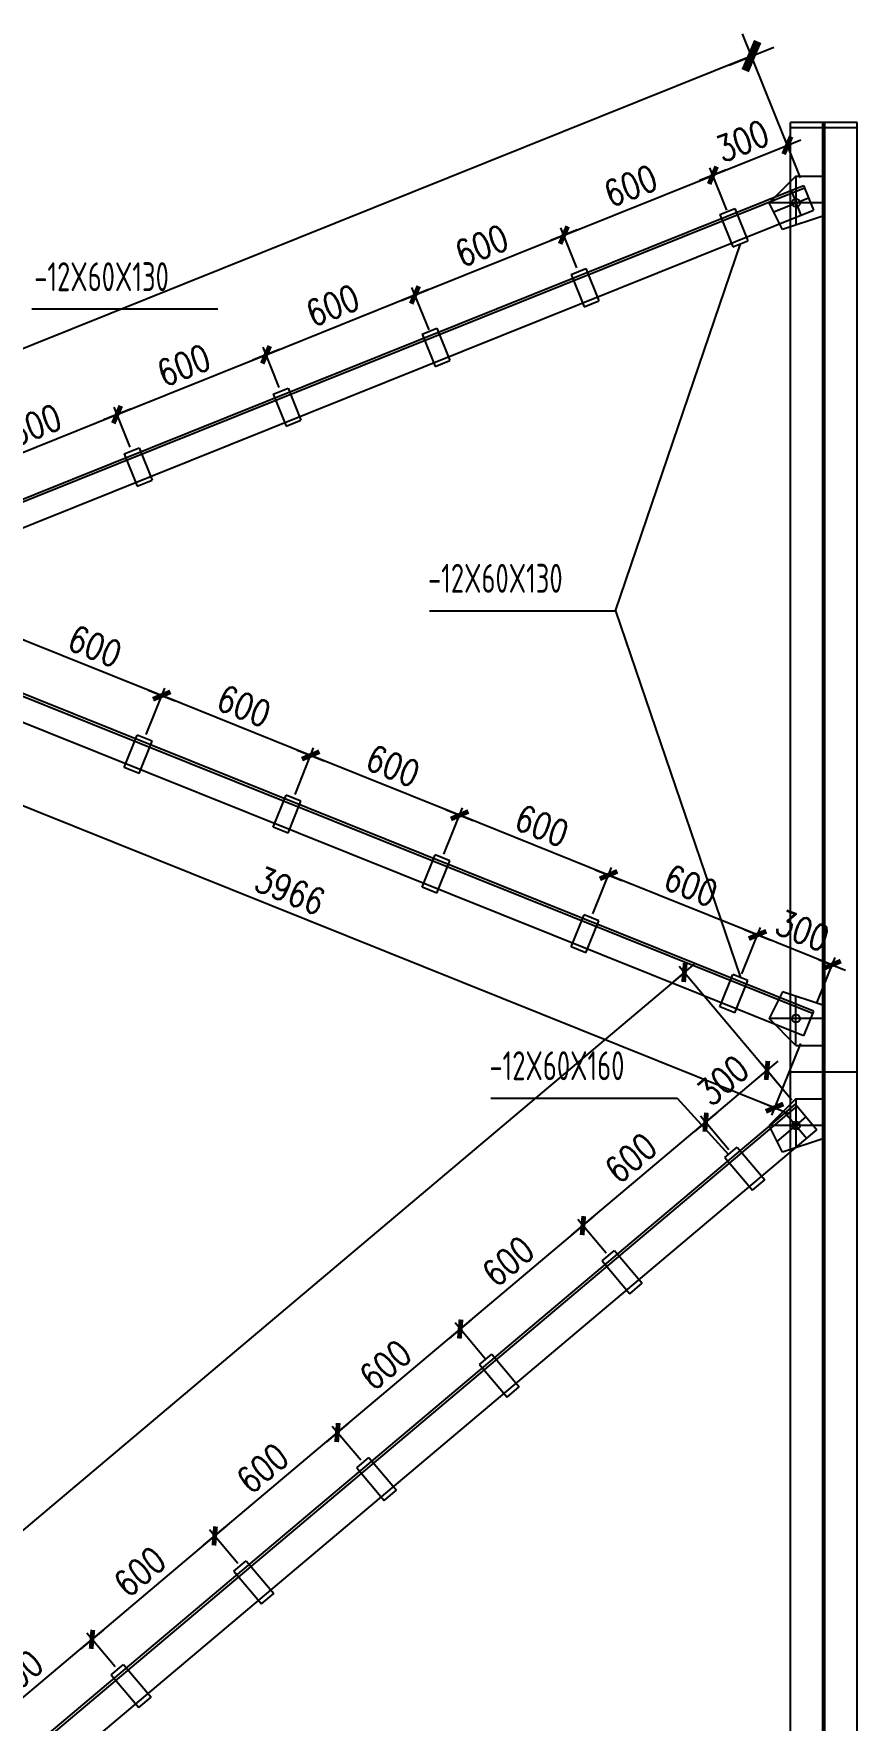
# Model space of a CAD drawing. Header units: millimetres. Extents: x 2451220 to 4527627, y -5186613 to -1639140.
# Drawn here: x 2551906 to 2554984, y -1745646 to -1739341 of the extents above; entities that cross this region are included whole.
import ezdxf
from ezdxf.enums import TextEntityAlignment as Align

# ---------------------------------------------------------------- set-up
doc = ezdxf.new("R2010")
doc.units = ezdxf.units.MM
doc.header["$LTSCALE"] = 1000
doc.header["$PDMODE"] = 34
doc.styles.add('DIM_FONT', font='simplex.shx', dxfattribs={"width": 0.8, "bigfont": 'hztxt.shx'})
doc.styles.get("Standard").update_dxf_attribs({"font": 'txt', "bigfont": 'gbcbig.shx'})
doc.styles.add('TSSD_Label', font='Tssdeng.shx', dxfattribs={"width": 0.7, "bigfont": 'hztxt.shx'})
doc.dimstyles.get("Standard").update_dxf_attribs({"dimscale": 100, "dimtxt": 3.5, "dimasz": 1, "dimexe": 2.5, "dimexo": 3, "dimgap": 1.5, "dimtad": 1, "dimdec": 0, "dimzin": 0, "dimdsep": 46, "dimtxsty": 'Standard', "dimblk": 'ARCHTICK', "dimcen": 0.09, "dimadec": 0, "dimazin": 0, "dimtfac": 1, "dimtdec": 0, "dimtix": 1, "dimtmove": 2, "dimatfit": 3, "dimldrblk": 'ARCHTICK', "dimfxl": 1, "dimtolj": 1, "dimtzin": 0, "dimarcsym": 0})
doc.dimstyles.new('WGH(1)', dxfattribs={"dimscale": 1.2, "dimtxt": 100, "dimasz": 0.5, "dimexe": 75, "dimexo": 75, "dimgap": 75, "dimtad": 1, "dimdec": 0, "dimzin": 0, "dimdsep": 46, "dimtxsty": 'DIM_FONT', "dimblk1": '_DIMX', "dimblk2": '_DIMX', "dimsah": 1, "dimcen": 0.09, "dimclrd": 3, "dimclre": 3, "dimclrt": 7, "dimadec": 0, "dimazin": 0, "dimtfac": 1, "dimtdec": 0, "dimtix": 1, "dimtmove": 2, "dimatfit": 3, "dimldrblk": '_DIMX', "dimfxl": 1, "dimtolj": 1, "dimtzin": 0, "dimarcsym": 0})

# ---------------------------------------------------------------- blocks, each defined once
blk = doc.blocks.new('_DIMX')
blk.add_line((-150, 0), (150, 0))
at = {"const_width": 50}
blk.add_lwpolyline([(-70, -70), (70, 70)], dxfattribs=at)
blk = doc.blocks.new('*D2503')
at = {"color": 3, "lineweight": -2}
for p, q in [((2554740.4, -1743327.8), (2554319.1, -1742828)), ((2554338.2, -1742851.2), (2546670.3, -1749315.1)), ((2547072, -1749792.2), (2546650.7, -1749292.4))]:
    blk.add_line(p, q, dxfattribs=at)
at = {"layer": 'Defpoints', "color": 0}
for p in [(2554759.8, -1743350.7), (2546670, -1749315.4), (2547091.3, -1749815.2)]:
    blk.add_point(p, dxfattribs=at)
at = {"color": 3, "lineweight": -2, "xscale": 0.36, "yscale": 0.36, "zscale": 0.36}
for p, rotation in [((2554338.4, -1742850.9), 40.13064165766563), ((2546670, -1749315.4), 220.1306416576656)]:
    blk.add_blockref('_DIMX', p, dxfattribs=dict(at, rotation=rotation))
at = {"color": 7, "insert": (2551090.2, -1745401.9), "char_height": 96, "attachment_point": 5, "rotation": 40.13064, "style": 'DIM_FONT'}
blk.add_mtext('\\A1;10030', dxfattribs=at)
blk = doc.blocks.new('*D742')
at = {"color": 3, "lineweight": -2}
for p, q in [((2551665.5, -1745730.5), (2552123.7, -1745344.2)), ((2552210.9, -1745447.1), (2552104.6, -1745321.1)), ((2551752.2, -1745833.8), (2551645.9, -1745707.8))]:
    blk.add_line(p, q, dxfattribs=at)
at = {"layer": 'Defpoints', "color": 0}
for p in [(2552124, -1745344), (2552230.2, -1745470), (2551771.5, -1745856.8)]:
    blk.add_point(p, dxfattribs=at)
at = {"color": 3, "lineweight": -2, "xscale": 0.36, "yscale": 0.36, "zscale": 0.36}
for p, rotation in [((2552124, -1745344), 40.1306416554416), ((2551665.2, -1745730.7), 220.1306416554416)]:
    blk.add_blockref('_DIMX', p, dxfattribs=dict(at, rotation=rotation))
at = {"color": 7, "insert": (2551844.3, -1745477.7), "char_height": 96, "attachment_point": 5, "rotation": 40.13064, "style": 'DIM_FONT'}
blk.add_mtext('\\A1;600', dxfattribs=at)
blk = doc.blocks.new('*D743')
at = {"color": 3, "lineweight": -2}
for p, q in [((2552124.3, -1745343.8), (2552582.4, -1744957.5)), ((2552669.6, -1745060.4), (2552563.4, -1744934.3)), ((2552210.9, -1745447.1), (2552104.6, -1745321.1))]:
    blk.add_line(p, q, dxfattribs=at)
at = {"layer": 'Defpoints', "color": 0}
for p in [(2552582.7, -1744957.3), (2552689, -1745083.3), (2552230.2, -1745470)]:
    blk.add_point(p, dxfattribs=at)
at = {"color": 3, "lineweight": -2, "xscale": 0.36, "yscale": 0.36, "zscale": 0.36}
for p, rotation in [((2552582.7, -1744957.3), 40.1306416554416), ((2552124, -1745344), 220.1306416554416)]:
    blk.add_blockref('_DIMX', p, dxfattribs=dict(at, rotation=rotation))
at = {"color": 7, "insert": (2552303.1, -1745091), "char_height": 96, "attachment_point": 5, "rotation": 40.13064, "style": 'DIM_FONT'}
blk.add_mtext('\\A1;600', dxfattribs=at)
blk = doc.blocks.new('*D744')
at = {"color": 3, "lineweight": -2}
for p, q in [((2552583, -1744957), (2553041.2, -1744570.8)), ((2553128.4, -1744673.7), (2553022.1, -1744547.6)), ((2552669.6, -1745060.4), (2552563.4, -1744934.3))]:
    blk.add_line(p, q, dxfattribs=at)
at = {"layer": 'Defpoints', "color": 0}
for p in [(2553041.5, -1744570.6), (2553147.7, -1744696.6), (2552689, -1745083.3)]:
    blk.add_point(p, dxfattribs=at)
at = {"color": 3, "lineweight": -2, "xscale": 0.36, "yscale": 0.36, "zscale": 0.36}
for p, rotation in [((2553041.5, -1744570.6), 40.1306416554416), ((2552582.7, -1744957.3), 220.1306416554416)]:
    blk.add_blockref('_DIMX', p, dxfattribs=dict(at, rotation=rotation))
at = {"color": 7, "insert": (2552761.8, -1744704.3), "char_height": 96, "attachment_point": 5, "rotation": 40.13064, "style": 'DIM_FONT'}
blk.add_mtext('\\A1;600', dxfattribs=at)
blk = doc.blocks.new('*D745')
at = {"color": 3, "lineweight": -2}
for p, q in [((2553593.6, -1744294.6), (2553480.9, -1744160.9)), ((2553041.7, -1744570.3), (2553499.9, -1744184.1)), ((2553128.4, -1744673.7), (2553022.1, -1744547.6))]:
    blk.add_line(p, q, dxfattribs=at)
at = {"layer": 'Defpoints', "color": 0}
for p in [(2553500.2, -1744183.8), (2553612.9, -1744317.5), (2553147.7, -1744696.6)]:
    blk.add_point(p, dxfattribs=at)
at = {"color": 3, "lineweight": -2, "xscale": 0.36, "yscale": 0.36, "zscale": 0.36}
for p, rotation in [((2553500.2, -1744183.8), 40.1306416554416), ((2553041.5, -1744570.6), 220.1306416554416)]:
    blk.add_blockref('_DIMX', p, dxfattribs=dict(at, rotation=rotation))
at = {"color": 7, "insert": (2553220.6, -1744317.6), "char_height": 96, "attachment_point": 5, "rotation": 40.13064, "style": 'DIM_FONT'}
blk.add_mtext('\\A1;600', dxfattribs=at)
blk = doc.blocks.new('*D746')
at = {"color": 3, "lineweight": -2}
for p, q in [((2554045.9, -1743900.2), (2553939.6, -1743774.2)), ((2553500.5, -1744183.6), (2553958.7, -1743797.3)), ((2553593.6, -1744294.6), (2553480.9, -1744160.9))]:
    blk.add_line(p, q, dxfattribs=at)
at = {"layer": 'Defpoints', "color": 0}
for p in [(2553959, -1743797.1), (2554065.2, -1743923.2), (2553612.9, -1744317.5)]:
    blk.add_point(p, dxfattribs=at)
at = {"color": 3, "lineweight": -2, "xscale": 0.36, "yscale": 0.36, "zscale": 0.36}
for p, rotation in [((2553959, -1743797.1), 40.1306416554416), ((2553500.2, -1744183.8), 220.1306416554416)]:
    blk.add_blockref('_DIMX', p, dxfattribs=dict(at, rotation=rotation))
at = {"color": 7, "insert": (2553679.3, -1743930.8), "char_height": 96, "attachment_point": 5, "rotation": 40.13064, "style": 'DIM_FONT'}
blk.add_mtext('\\A1;600', dxfattribs=at)
blk = doc.blocks.new('*D747')
at = {"color": 3, "lineweight": -2}
for p, q in [((2553959.2, -1743796.9), (2554417.4, -1743410.6)), ((2554504.6, -1743513.5), (2554398.4, -1743387.5)), ((2554045.9, -1743900.2), (2553939.6, -1743774.2))]:
    blk.add_line(p, q, dxfattribs=at)
at = {"layer": 'Defpoints', "color": 0}
for p in [(2554417.7, -1743410.4), (2554524, -1743536.4), (2554065.2, -1743923.2)]:
    blk.add_point(p, dxfattribs=at)
at = {"color": 3, "lineweight": -2, "xscale": 0.36, "yscale": 0.36, "zscale": 0.36}
for p, rotation in [((2554417.7, -1743410.4), 40.1306416554416), ((2553959, -1743797.1), 220.1306416554416)]:
    blk.add_blockref('_DIMX', p, dxfattribs=dict(at, rotation=rotation))
at = {"color": 7, "insert": (2554138.1, -1743544.1), "char_height": 96, "attachment_point": 5, "rotation": 40.13064, "style": 'DIM_FONT'}
blk.add_mtext('\\A1;600', dxfattribs=at)
blk = doc.blocks.new('*D2505')
at = {"color": 3, "lineweight": -2}
for p, q in [((2554418, -1743410.2), (2554646.8, -1743217.3)), ((2554734, -1743320.1), (2554627.7, -1743194.1)), ((2554504.6, -1743513.5), (2554398.4, -1743387.5))]:
    blk.add_line(p, q, dxfattribs=at)
at = {"layer": 'Defpoints', "color": 0}
for p in [(2554647.1, -1743217), (2554753.3, -1743343.1), (2554524, -1743536.4)]:
    blk.add_point(p, dxfattribs=at)
at = {"color": 3, "lineweight": -2, "xscale": 0.36, "yscale": 0.36, "zscale": 0.36}
for p, rotation in [((2554647.1, -1743217), 40.1306416554416), ((2554417.7, -1743410.4), 220.1306416554416)]:
    blk.add_blockref('_DIMX', p, dxfattribs=dict(at, rotation=rotation))
at = {"color": 7, "insert": (2554482.1, -1743254.1), "char_height": 96, "attachment_point": 5, "rotation": 40.13064, "style": 'DIM_FONT'}
blk.add_mtext('\\A1;300', dxfattribs=at)
blk = doc.blocks.new('*D775')
at = {"color": 3, "lineweight": -2}
for p, q in [((2552266.6, -1740886.7), (2552206.5, -1740737.2)), ((2551661.3, -1740988.6), (2552217.4, -1740765.2)), ((2551709.8, -1741110.4), (2551649.8, -1740960.9))]:
    blk.add_line(p, q, dxfattribs=at)
at = {"layer": 'Defpoints', "color": 0}
for p in [(2552217.7, -1740765), (2552277.8, -1740914.6), (2551721, -1741138.2)]:
    blk.add_point(p, dxfattribs=at)
at = {"color": 3, "lineweight": -2, "xscale": 0.36, "yscale": 0.36, "zscale": 0.36}
for p, rotation in [((2552217.7, -1740765), 21.88723604490874), ((2551660.9, -1740988.7), 201.8872360449088)]:
    blk.add_blockref('_DIMX', p, dxfattribs=dict(at, rotation=rotation))
at = {"color": 7, "insert": (2551910.2, -1740804.5), "char_height": 96, "attachment_point": 5, "rotation": 21.88724, "style": 'DIM_FONT'}
blk.add_mtext('\\A1;600', dxfattribs=at)
blk = doc.blocks.new('*D776')
at = {"color": 3, "lineweight": -2}
for p, q in [((2552218, -1740764.9), (2552774.1, -1740541.5)), ((2552823.3, -1740663.1), (2552763.3, -1740513.5)), ((2552266.6, -1740886.7), (2552206.5, -1740737.2))]:
    blk.add_line(p, q, dxfattribs=at)
at = {"layer": 'Defpoints', "color": 0}
for p in [(2552774.4, -1740541.4), (2552834.5, -1740690.9), (2552277.8, -1740914.6)]:
    blk.add_point(p, dxfattribs=at)
at = {"color": 3, "lineweight": -2, "xscale": 0.36, "yscale": 0.36, "zscale": 0.36}
for p, rotation in [((2552774.4, -1740541.4), 21.88723604490874), ((2552217.7, -1740765), 201.8872360449088)]:
    blk.add_blockref('_DIMX', p, dxfattribs=dict(at, rotation=rotation))
at = {"color": 7, "insert": (2552467, -1740580.8), "char_height": 96, "attachment_point": 5, "rotation": 21.88724, "style": 'DIM_FONT'}
blk.add_mtext('\\A1;600', dxfattribs=at)
blk = doc.blocks.new('*D777')
at = {"color": 3, "lineweight": -2}
for p, q in [((2552774.8, -1740541.2), (2553330.9, -1740317.8)), ((2553383.8, -1740448.7), (2553320, -1740289.8)), ((2552823.3, -1740663.1), (2552763.3, -1740513.5))]:
    blk.add_line(p, q, dxfattribs=at)
at = {"layer": 'Defpoints', "color": 0}
for p in [(2553331.2, -1740317.7), (2553395, -1740476.5), (2552834.5, -1740690.9)]:
    blk.add_point(p, dxfattribs=at)
at = {"color": 3, "lineweight": -2, "xscale": 0.36, "yscale": 0.36, "zscale": 0.36}
for p, rotation in [((2553331.2, -1740317.7), 21.88723604490874), ((2552774.4, -1740541.4), 201.8872360449088)]:
    blk.add_blockref('_DIMX', p, dxfattribs=dict(at, rotation=rotation))
at = {"color": 7, "insert": (2553023.7, -1740357.1), "char_height": 96, "attachment_point": 5, "rotation": 21.88724, "style": 'DIM_FONT'}
blk.add_mtext('\\A1;600', dxfattribs=at)
blk = doc.blocks.new('*D778')
at = {"color": 3, "lineweight": -2}
for p, q in [((2553936.8, -1740215.7), (2553876.8, -1740066.2)), ((2553331.5, -1740317.5), (2553887.6, -1740094.1)), ((2553383.8, -1740448.7), (2553320, -1740289.8))]:
    blk.add_line(p, q, dxfattribs=at)
at = {"layer": 'Defpoints', "color": 0}
for p in [(2553887.9, -1740094), (2553948, -1740243.6), (2553395, -1740476.5)]:
    blk.add_point(p, dxfattribs=at)
at = {"color": 3, "lineweight": -2, "xscale": 0.36, "yscale": 0.36, "zscale": 0.36}
for p, rotation in [((2553887.9, -1740094), 21.88723604490874), ((2553331.2, -1740317.7), 201.8872360449088)]:
    blk.add_blockref('_DIMX', p, dxfattribs=dict(at, rotation=rotation))
at = {"color": 7, "insert": (2553580.5, -1740133.5), "char_height": 96, "attachment_point": 5, "rotation": 21.88724, "style": 'DIM_FONT'}
blk.add_mtext('\\A1;600', dxfattribs=at)
blk = doc.blocks.new('*D779')
at = {"color": 3, "lineweight": -2}
for p, q in [((2553888.3, -1740093.9), (2554444.4, -1739870.5)), ((2554497.3, -1740001.3), (2554433.5, -1739842.5)), ((2553936.8, -1740215.7), (2553876.8, -1740066.2))]:
    blk.add_line(p, q, dxfattribs=at)
at = {"layer": 'Defpoints', "color": 0}
for p in [(2554444.7, -1739870.3), (2554508.5, -1740029.2), (2553948, -1740243.6)]:
    blk.add_point(p, dxfattribs=at)
at = {"color": 3, "lineweight": -2, "xscale": 0.36, "yscale": 0.36, "zscale": 0.36}
for p, rotation in [((2554444.7, -1739870.3), 21.88723604490874), ((2553887.9, -1740094), 201.8872360449088)]:
    blk.add_blockref('_DIMX', p, dxfattribs=dict(at, rotation=rotation))
at = {"color": 7, "insert": (2554137.2, -1739909.8), "char_height": 96, "attachment_point": 5, "rotation": 21.88724, "style": 'DIM_FONT'}
blk.add_mtext('\\A1;600', dxfattribs=at)
blk = doc.blocks.new('*D2514')
at = {"color": 3, "lineweight": -2}
for p, q in [((2554772, -1739880.2), (2554711.9, -1739730.7)), ((2554445, -1739870.2), (2554722.7, -1739758.6)), ((2554497.3, -1740001.3), (2554433.5, -1739842.5))]:
    blk.add_line(p, q, dxfattribs=at)
at = {"layer": 'Defpoints', "color": 0}
for p in [(2554723.1, -1739758.5), (2554783.2, -1739908.1), (2554508.5, -1740029.2)]:
    blk.add_point(p, dxfattribs=at)
at = {"color": 3, "lineweight": -2, "xscale": 0.36, "yscale": 0.36, "zscale": 0.36}
for p, rotation in [((2554723.1, -1739758.5), 21.88723604490874), ((2554444.7, -1739870.3), 201.8872360449088)]:
    blk.add_blockref('_DIMX', p, dxfattribs=dict(at, rotation=rotation))
at = {"color": 7, "insert": (2554554.8, -1739742.1), "char_height": 96, "attachment_point": 5, "rotation": 21.88724, "style": 'DIM_FONT'}
blk.add_mtext('\\A1;300', dxfattribs=at)
blk = doc.blocks.new('*D2518')
at = {"color": 3, "lineweight": -2}
for p, q in [((2554753.3, -1739833.8), (2554555.4, -1739341.1)), ((2554588.4, -1739424.8), (2546904.7, -1742511.7)), ((2547068.5, -1742921.1), (2546870.6, -1742428.4))]:
    blk.add_line(p, q, dxfattribs=at)
at = {"layer": 'Defpoints', "color": 0}
for p in [(2554786.9, -1739917.3), (2546904.1, -1742511.9), (2547102.1, -1743004.6)]:
    blk.add_point(p, dxfattribs=at)
at = {"color": 3, "lineweight": -2, "xscale": 0.6, "yscale": 0.6, "zscale": 0.6}
for p, rotation in [((2554588.9, -1739424.6), 21.88723605510153), ((2546904.1, -1742511.9), 201.8872360551015)]:
    blk.add_blockref('_DIMX', p, dxfattribs=dict(at, rotation=rotation))
at = {"color": 7, "insert": (2551105.3, -1740643.6), "char_height": 120, "attachment_point": 5, "rotation": 21.88724, "style": 'DIM_FONT'}
blk.add_mtext('\\A1;8282', dxfattribs=at)
blk = doc.blocks.new('*D786')
at = {"color": 3, "lineweight": -2}
for p, q in [((2554553.2, -1742855.7), (2554622.9, -1742682.3)), ((2554889.7, -1742821.9), (2554612, -1742710.3)), ((2554831.6, -1742967.5), (2554901.3, -1742794.2))]:
    blk.add_line(p, q, dxfattribs=at)
at = {"layer": 'Defpoints', "color": 0}
for p in [(2554611.7, -1742710.2), (2554542.1, -1742883.5), (2554820.4, -1742995.3)]:
    blk.add_point(p, dxfattribs=at)
at = {"color": 3, "lineweight": -2, "xscale": 0.36, "yscale": 0.36, "zscale": 0.36}
for p, rotation in [((2554611.7, -1742710.2), 158.112763945121), ((2554890.1, -1742822), 338.112763945121)]:
    blk.add_blockref('_DIMX', p, dxfattribs=dict(at, rotation=rotation))
at = {"color": 7, "insert": (2554780, -1742693.7), "char_height": 96, "attachment_point": 5, "rotation": 338.11276, "style": 'DIM_FONT'}
blk.add_mtext('\\A1;300', dxfattribs=at)
blk = doc.blocks.new('*D787')
at = {"color": 3, "lineweight": -2}
for p, q in [((2553996.5, -1742632), (2554066.1, -1742458.7)), ((2554611.4, -1742710), (2554055.3, -1742486.6)), ((2554553.2, -1742855.7), (2554622.9, -1742682.3))]:
    blk.add_line(p, q, dxfattribs=at)
at = {"layer": 'Defpoints', "color": 0}
for p in [(2554054.9, -1742486.5), (2553985.3, -1742659.8), (2554542.1, -1742883.5)]:
    blk.add_point(p, dxfattribs=at)
at = {"color": 3, "lineweight": -2, "xscale": 0.36, "yscale": 0.36, "zscale": 0.36}
for p, rotation in [((2554054.9, -1742486.5), 158.1127639550912), ((2554611.7, -1742710.2), 338.1127639550912)]:
    blk.add_blockref('_DIMX', p, dxfattribs=dict(at, rotation=rotation))
at = {"color": 7, "insert": (2554362.4, -1742526), "char_height": 96, "attachment_point": 5, "rotation": 338.11276, "style": 'DIM_FONT'}
blk.add_mtext('\\A1;600', dxfattribs=at)
blk = doc.blocks.new('*D788')
at = {"color": 3, "lineweight": -2}
for p, q in [((2553439.7, -1742408.3), (2553509.4, -1742235)), ((2554054.6, -1742486.4), (2553498.5, -1742263)), ((2553996.5, -1742632), (2554066.1, -1742458.7))]:
    blk.add_line(p, q, dxfattribs=at)
at = {"layer": 'Defpoints', "color": 0}
for p in [(2553498.2, -1742262.8), (2553428.5, -1742436.2), (2553985.3, -1742659.8)]:
    blk.add_point(p, dxfattribs=at)
at = {"color": 3, "lineweight": -2, "xscale": 0.36, "yscale": 0.36, "zscale": 0.36}
for p, rotation in [((2553498.2, -1742262.8), 158.1127639550912), ((2554054.9, -1742486.5), 338.1127639550912)]:
    blk.add_blockref('_DIMX', p, dxfattribs=dict(at, rotation=rotation))
at = {"color": 7, "insert": (2553805.6, -1742302.3), "char_height": 96, "attachment_point": 5, "rotation": 338.11276, "style": 'DIM_FONT'}
blk.add_mtext('\\A1;600', dxfattribs=at)
blk = doc.blocks.new('*D789')
at = {"color": 3, "lineweight": -2}
for p, q in [((2552883, -1742184.7), (2552952.6, -1742011.3)), ((2553497.9, -1742262.7), (2552941.8, -1742039.3)), ((2553439.7, -1742408.3), (2553509.4, -1742235))]:
    blk.add_line(p, q, dxfattribs=at)
at = {"layer": 'Defpoints', "color": 0}
for p in [(2552941.4, -1742039.2), (2552871.8, -1742212.5), (2553428.5, -1742436.2)]:
    blk.add_point(p, dxfattribs=at)
at = {"color": 3, "lineweight": -2, "xscale": 0.36, "yscale": 0.36, "zscale": 0.36}
for p, rotation in [((2552941.4, -1742039.2), 158.1127639550912), ((2553498.2, -1742262.8), 338.1127639550912)]:
    blk.add_blockref('_DIMX', p, dxfattribs=dict(at, rotation=rotation))
at = {"color": 7, "insert": (2553248.9, -1742078.6), "char_height": 96, "attachment_point": 5, "rotation": 338.11276, "style": 'DIM_FONT'}
blk.add_mtext('\\A1;600', dxfattribs=at)
blk = doc.blocks.new('*D790')
at = {"color": 3, "lineweight": -2}
for p, q in [((2552326.2, -1741961), (2552395.9, -1741787.7)), ((2552941.1, -1742039), (2552385, -1741815.6)), ((2552883, -1742184.7), (2552952.6, -1742011.3))]:
    blk.add_line(p, q, dxfattribs=at)
at = {"layer": 'Defpoints', "color": 0}
for p in [(2552384.7, -1741815.5), (2552315, -1741988.8), (2552871.8, -1742212.5)]:
    blk.add_point(p, dxfattribs=at)
at = {"color": 3, "lineweight": -2, "xscale": 0.36, "yscale": 0.36, "zscale": 0.36}
for p, rotation in [((2552384.7, -1741815.5), 158.1127639550912), ((2552941.4, -1742039.2), 338.1127639550912)]:
    blk.add_blockref('_DIMX', p, dxfattribs=dict(at, rotation=rotation))
at = {"color": 7, "insert": (2552692.1, -1741854.9), "char_height": 96, "attachment_point": 5, "rotation": 338.11276, "style": 'DIM_FONT'}
blk.add_mtext('\\A1;600', dxfattribs=at)
blk = doc.blocks.new('*D791')
at = {"color": 3, "lineweight": -2}
for p, q in [((2551765.8, -1741746.6), (2551839.1, -1741564)), ((2552384.4, -1741815.4), (2551828.3, -1741592)), ((2552326.2, -1741961), (2552395.9, -1741787.7))]:
    blk.add_line(p, q, dxfattribs=at)
at = {"layer": 'Defpoints', "color": 0}
for p in [(2551827.9, -1741591.8), (2551754.6, -1741774.4), (2552315, -1741988.8)]:
    blk.add_point(p, dxfattribs=at)
at = {"color": 3, "lineweight": -2, "xscale": 0.36, "yscale": 0.36, "zscale": 0.36}
for p, rotation in [((2551827.9, -1741591.8), 158.1127639550912), ((2552384.7, -1741815.5), 338.1127639550912)]:
    blk.add_blockref('_DIMX', p, dxfattribs=dict(at, rotation=rotation))
at = {"color": 7, "insert": (2552135.4, -1741631.3), "char_height": 96, "attachment_point": 5, "rotation": 338.11276, "style": 'DIM_FONT'}
blk.add_mtext('\\A1;600', dxfattribs=at)
blk = doc.blocks.new('*D794')
at = {"color": 3, "lineweight": -2}
for p, q in [((2551092, -1741637.6), (2550984.3, -1741905.7)), ((2550995.8, -1741878), (2554675.1, -1743356.1)), ((2554772, -1743116), (2554664.3, -1743384.1))]:
    blk.add_line(p, q, dxfattribs=at)
at = {"layer": 'Defpoints', "color": 0}
for p in [(2551103.1, -1741609.7), (2554783.2, -1743088.1), (2554675.4, -1743356.2)]:
    blk.add_point(p, dxfattribs=at)
at = {"color": 3, "lineweight": -2, "xscale": 0.36, "yscale": 0.36, "zscale": 0.36}
for p, rotation in [((2550995.4, -1741877.8), 158.112763945122), ((2554675.4, -1743356.2), 338.112763945122)]:
    blk.add_blockref('_DIMX', p, dxfattribs=dict(at, rotation=rotation))
at = {"color": 7, "insert": (2552864.5, -1742544.6), "char_height": 96, "attachment_point": 5, "rotation": 338.11276, "style": 'DIM_FONT'}
blk.add_mtext('\\A1;3966', dxfattribs=at)

msp = doc.modelspace()

# ---------------------------------------------------------------- linework, layer by layer
for p, q in [((2554734.4, -1750393.1), (2554734.4, -1739673.2)), ((2554984.4, -1739673.2), (2554734.4, -1739673.2)), ((2554855.4, -1750393.1), (2554855.4, -1739673.2)), ((2554859.4, -1750393.1), (2554859.4, -1739673.2)), ((2554859.4, -1750393.1), (2554859.4, -1739673.2)), ((2554863.4, -1750393.1), (2554863.4, -1739673.2)), ((2554984.4, -1750393.1), (2554984.4, -1739673.2)), ((2554984.4, -1739693.2), (2554734.4, -1739693.2)), ((2554755.4, -1739873.1), (2554655.4, -1739973.1)), ((2554755.4, -1739873.1), (2554855.4, -1739873.1)), ((2554755.4, -1739873.1), (2554755.4, -1740056.4)), ((2554755.4, -1739873.1), (2554855.4, -1739873.1)), ((2547098.4, -1742995.3), (2554783.2, -1739908.1)), ((2547102.1, -1743004.6), (2554786.9, -1739917.3)), ((2554736.8, -1739926.7), (2554774, -1740019.5)), ((2554783.2, -1739908.1), (2554820.4, -1740000.9)), ((2547135.6, -1743088.1), (2554820.4, -1740000.9)), ((2554855.4, -1739973.1), (2554655.4, -1739973.1)), ((2554705.4, -1740073.1), (2554655.4, -1739973.1)), ((2554672.1, -1740006.6), (2554801.8, -1739954.5)), ((2554855.4, -1740023.1), (2554705.4, -1740073.1)), ((2554081.2, -1741498.8), (2554547.6, -1740126.6)), ((2552594.7, -1740371.2), (2551899.2, -1740371.2)), ((2554820.4, -1742995.3), (2551140.4, -1741516.9)), ((2553385.6, -1741498.8), (2554081.2, -1741498.8)), ((2554081.2, -1741498.8), (2554547.6, -1742869.6)), ((2554816.7, -1743004.6), (2551136.7, -1741526.2)), ((2554783.2, -1743088.1), (2551103.1, -1741609.7)), ((2554705.4, -1742923.1), (2554655.4, -1743023.1)), ((2554855.4, -1742973.1), (2554705.4, -1742923.1)), ((2554755.4, -1743123.1), (2554755.4, -1742939.8)), ((2554855.4, -1743023.1), (2554655.4, -1743023.1)), ((2554755.4, -1743123.1), (2554655.4, -1743023.1)), ((2554820.4, -1742995.3), (2554783.2, -1743088.1)), ((2554755.4, -1743123.1), (2554855.4, -1743123.1)), ((2554984.4, -1743223.1), (2554734.4, -1743223.1)), ((2547084.9, -1749807.5), (2554753.3, -1743343.1)), ((2553615.1, -1743321), (2554310.7, -1743321)), ((2554310.7, -1743321), (2554503.1, -1743531.1)), ((2554755.4, -1743323.1), (2554655.4, -1743423.1)), ((2554753.3, -1743343.1), (2554833.9, -1743438.7)), ((2554755.4, -1743323.1), (2554855.4, -1743323.1)), ((2554755.4, -1743323.1), (2554755.4, -1743506.4)), ((2554755.4, -1743323.1), (2554855.4, -1743323.1)), ((2547091.3, -1749815.2), (2554759.8, -1743350.7)), ((2554685, -1743482.4), (2554793.6, -1743390.9)), ((2554715.1, -1743375.3), (2554795.7, -1743470.9)), ((2547165.4, -1749903.1), (2554833.9, -1743438.7)), ((2554855.4, -1743423.1), (2554655.4, -1743423.1)), ((2554705.4, -1743523.1), (2554655.4, -1743423.1)), ((2554855.4, -1743473.1), (2554705.4, -1743523.1)), ((2554489.7, -1743542.4), (2554535.6, -1743503.7)), ((2554535.6, -1743503.7), (2554638.7, -1743626.1)), ((2554489.7, -1743542.4), (2554592.9, -1743664.7)), ((2554592.9, -1743664.7), (2554638.7, -1743626.1)), ((2554031, -1743929.1), (2554076.9, -1743890.4)), ((2554076.9, -1743890.4), (2554180, -1744012.8)), ((2554031, -1743929.1), (2554134.1, -1744051.5)), ((2554134.1, -1744051.5), (2554180, -1744012.8)), ((2553572.3, -1744315.8), (2553618.1, -1744277.2)), ((2553618.1, -1744277.2), (2553721.3, -1744399.5)), ((2553572.3, -1744315.8), (2553675.4, -1744438.2)), ((2553675.4, -1744438.2), (2553721.3, -1744399.5)), ((2553113.5, -1744702.6), (2553159.4, -1744663.9)), ((2553159.4, -1744663.9), (2553262.5, -1744786.2)), ((2553113.5, -1744702.6), (2553216.6, -1744824.9)), ((2553216.6, -1744824.9), (2553262.5, -1744786.2)), ((2552654.8, -1745089.3), (2552700.6, -1745050.6)), ((2552700.6, -1745050.6), (2552803.8, -1745172.9)), ((2552654.8, -1745089.3), (2552757.9, -1745211.6)), ((2552757.9, -1745211.6), (2552803.8, -1745172.9)), ((2552196, -1745476), (2552241.9, -1745437.3)), ((2552196, -1745476), (2552299.1, -1745598.3)), ((2552241.9, -1745437.3), (2552345, -1745559.7)), ((2552299.1, -1745598.3), (2552345, -1745559.7))]:
    msp.add_line(p, q)
at = {"color": 2}
for p, q in [((2554471.3, -1740017.2), (2554527, -1739994.8)), ((2554527, -1739994.8), (2554575.5, -1740115.4)), ((2554471.3, -1740017.2), (2554519.8, -1740137.8)), ((2554519.8, -1740137.8), (2554575.5, -1740115.4)), ((2553914.6, -1740240.8), (2553970.3, -1740218.5)), ((2553914.6, -1740240.8), (2553963.1, -1740361.5)), ((2553970.3, -1740218.5), (2554018.7, -1740339.1)), ((2553963.1, -1740361.5), (2554018.7, -1740339.1)), ((2553357.8, -1740464.5), (2553413.5, -1740442.1)), ((2553413.5, -1740442.1), (2553462, -1740562.8)), ((2553357.8, -1740464.5), (2553406.3, -1740585.1)), ((2553406.3, -1740585.1), (2553462, -1740562.8)), ((2552801.1, -1740688.2), (2552856.8, -1740665.8)), ((2552801.1, -1740688.2), (2552849.6, -1740808.8)), ((2552856.8, -1740665.8), (2552905.2, -1740786.4)), ((2552849.6, -1740808.8), (2552905.2, -1740786.4)), ((2552244.3, -1740911.8), (2552300, -1740889.5)), ((2552300, -1740889.5), (2552348.5, -1741010.1)), ((2552244.3, -1740911.8), (2552292.8, -1741032.5)), ((2552292.8, -1741032.5), (2552348.5, -1741010.1)), ((2552244.3, -1742084.4), (2552292.8, -1741963.7)), ((2552348.5, -1741986.1), (2552292.8, -1741963.7)), ((2552300, -1742106.7), (2552348.5, -1741986.1)), ((2552300, -1742106.7), (2552244.3, -1742084.4)), ((2552801.1, -1742308), (2552849.6, -1742187.4)), ((2552905.2, -1742209.8), (2552849.6, -1742187.4)), ((2552856.8, -1742330.4), (2552905.2, -1742209.8)), ((2552856.8, -1742330.4), (2552801.1, -1742308)), ((2553357.8, -1742531.7), (2553406.3, -1742411.1)), ((2553462, -1742433.4), (2553406.3, -1742411.1)), ((2553413.5, -1742554.1), (2553462, -1742433.4)), ((2553413.5, -1742554.1), (2553357.8, -1742531.7)), ((2553914.6, -1742755.4), (2553963.1, -1742634.7)), ((2554018.7, -1742657.1), (2553963.1, -1742634.7)), ((2553970.3, -1742777.7), (2554018.7, -1742657.1)), ((2553970.3, -1742777.7), (2553914.6, -1742755.4)), ((2554471.3, -1742979), (2554519.8, -1742858.4)), ((2554575.5, -1742880.8), (2554519.8, -1742858.4)), ((2554527, -1743001.4), (2554575.5, -1742880.8)), ((2554527, -1743001.4), (2554471.3, -1742979))]:
    msp.add_line(p, q, dxfattribs=at)
for centre in [(2554755.4, -1739973.1), (2554755.4, -1743023.1), (2554755.4, -1743423.1)]:
    msp.add_circle(centre, 15)

# ---------------------------------------------------------------- texts
at = {"style": 'TSSD_Label', "width": 0.7}
for s, p in [('-12X60X130', (2551908.3, -1740249.5)), ('-12X60X130', (2553380.1, -1741377.1)), ('-12X60X160', (2553609.6, -1743199.3))]:
    msp.add_text(s, height=108.12, dxfattribs=at).set_placement(p, align=Align.MIDDLE_LEFT)

# ---------------------------------------------------------------- dimensions: what is measured, and where the dimension line sits
dim = msp.add_linear_dim(base=(2546904.1, -1742511.9), p1=(2554786.9, -1739917.3), p2=(2547102.1, -1743004.6), angle=201.88724, dimstyle='WGH(1)')
dim.commit()
dim.dimension.update_dxf_attribs({"geometry": '*D2518', "text_midpoint": (2551105.3, -1740643.6), "dimtype": 161})
for base, p1, p2, angle, picture, middle in [((2554723.1, -1739758.5), (2554508.5, -1740029.2), (2554783.2, -1739908.1), 201.88724, '*D2514', (2554554.8, -1739742.1)), ((2554444.7, -1739870.3), (2553948, -1740243.6), (2554508.5, -1740029.2), 201.88724, '*D779', (2554137.2, -1739909.8)), ((2553887.9, -1740094), (2553395, -1740476.5), (2553948, -1740243.6), 201.88724, '*D778', (2553580.5, -1740133.5)), ((2553331.2, -1740317.7), (2552834.5, -1740690.9), (2553395, -1740476.5), 201.88724, '*D777', (2553023.7, -1740357.1)), ((2552774.4, -1740541.4), (2552277.8, -1740914.6), (2552834.5, -1740690.9), 201.88724, '*D776', (2552467, -1740580.8)), ((2552217.7, -1740765), (2551721, -1741138.2), (2552277.8, -1740914.6), 201.88724, '*D775', (2551910.2, -1740804.5)), ((2551827.9, -1741591.8), (2552315, -1741988.8), (2551754.6, -1741774.4), 338.11276, '*D791', (2552135.4, -1741631.3)), ((2552384.7, -1741815.5), (2552871.8, -1742212.5), (2552315, -1741988.8), 338.11276, '*D790', (2552692.1, -1741854.9)), ((2552941.4, -1742039.2), (2553428.5, -1742436.2), (2552871.8, -1742212.5), 338.11276, '*D789', (2553248.9, -1742078.6)), ((2553498.2, -1742262.8), (2553985.3, -1742659.8), (2553428.5, -1742436.2), 338.11276, '*D788', (2553805.6, -1742302.3)), ((2554054.9, -1742486.5), (2554542.1, -1742883.5), (2553985.3, -1742659.8), 338.11276, '*D787', (2554362.4, -1742526)), ((2554647.1, -1743217), (2554524, -1743536.4), (2554753.3, -1743343.1), 220.13064, '*D2505', (2554482.1, -1743254.1)), ((2554417.7, -1743410.4), (2554065.2, -1743923.2), (2554524, -1743536.4), 220.13064, '*D747', (2554138.1, -1743544.1)), ((2553959, -1743797.1), (2553612.9, -1744317.5), (2554065.2, -1743923.2), 220.13064, '*D746', (2553679.3, -1743930.8)), ((2553500.2, -1744183.8), (2553147.7, -1744696.6), (2553612.9, -1744317.5), 220.13064, '*D745', (2553220.6, -1744317.6)), ((2553041.5, -1744570.6), (2552689, -1745083.3), (2553147.7, -1744696.6), 220.13064, '*D744', (2552761.8, -1744704.3)), ((2552582.7, -1744957.3), (2552230.2, -1745470), (2552689, -1745083.3), 220.13064, '*D743', (2552303.1, -1745091)), ((2552124, -1745344), (2551771.5, -1745856.8), (2552230.2, -1745470), 220.13064, '*D742', (2551844.3, -1745477.7))]:
    dim = msp.add_linear_dim(base=base, p1=p1, p2=p2, angle=angle, dimstyle='Standard', override={"dimscale": 1.2, "dimtxt": 80, "dimasz": 0.3, "dimexe": 25, "dimexo": 25, "dimgap": 25, "dimtxsty": 'DIM_FONT', "dimblk1": '_DIMX', "dimblk2": '_DIMX', "dimsah": 1, "dimclrd": 3, "dimclre": 3, "dimclrt": 7, "dimldrblk": '_DIMX'})
    dim.commit()
    dim.dimension.update_dxf_attribs({"geometry": picture, "text_midpoint": middle})
for p1, p2, distance, picture, middle in [((2551103.1, -1741609.7), (2554783.2, -1743088.1), -288.9, '*D794', (2552864.5, -1742544.6)), ((2554820.4, -1742995.3), (2554542.1, -1742883.5), -186.8, '*D786', (2554780, -1742693.7))]:
    dim = msp.add_aligned_dim(p1=p1, p2=p2, distance=distance, dimstyle='Standard', override={"dimscale": 1.2, "dimtxt": 80, "dimasz": 0.3, "dimexe": 25, "dimexo": 25, "dimgap": 25, "dimtxsty": 'DIM_FONT', "dimblk1": '_DIMX', "dimblk2": '_DIMX', "dimsah": 1, "dimclrd": 3, "dimclre": 3, "dimclrt": 7, "dimldrblk": '_DIMX'})
    dim.commit()
    dim.dimension.update_dxf_attribs({"geometry": picture, "text_midpoint": middle})
dim = msp.add_linear_dim(base=(2546670, -1749315.4), p1=(2554759.8, -1743350.7), p2=(2547091.3, -1749815.2), angle=220.13064, dimstyle='Standard', override={"dimscale": 1.2, "dimtxt": 80, "dimasz": 0.3, "dimexe": 25, "dimexo": 25, "dimgap": 25, "dimtxsty": 'DIM_FONT', "dimblk1": '_DIMX', "dimblk2": '_DIMX', "dimsah": 1, "dimclrd": 3, "dimclre": 3, "dimclrt": 7, "dimldrblk": '_DIMX'})
dim.commit()
dim.dimension.update_dxf_attribs({"geometry": '*D2503', "text_midpoint": (2551090.2, -1745401.9), "dimtype": 161})

doc.saveas('drawing.dxf')
